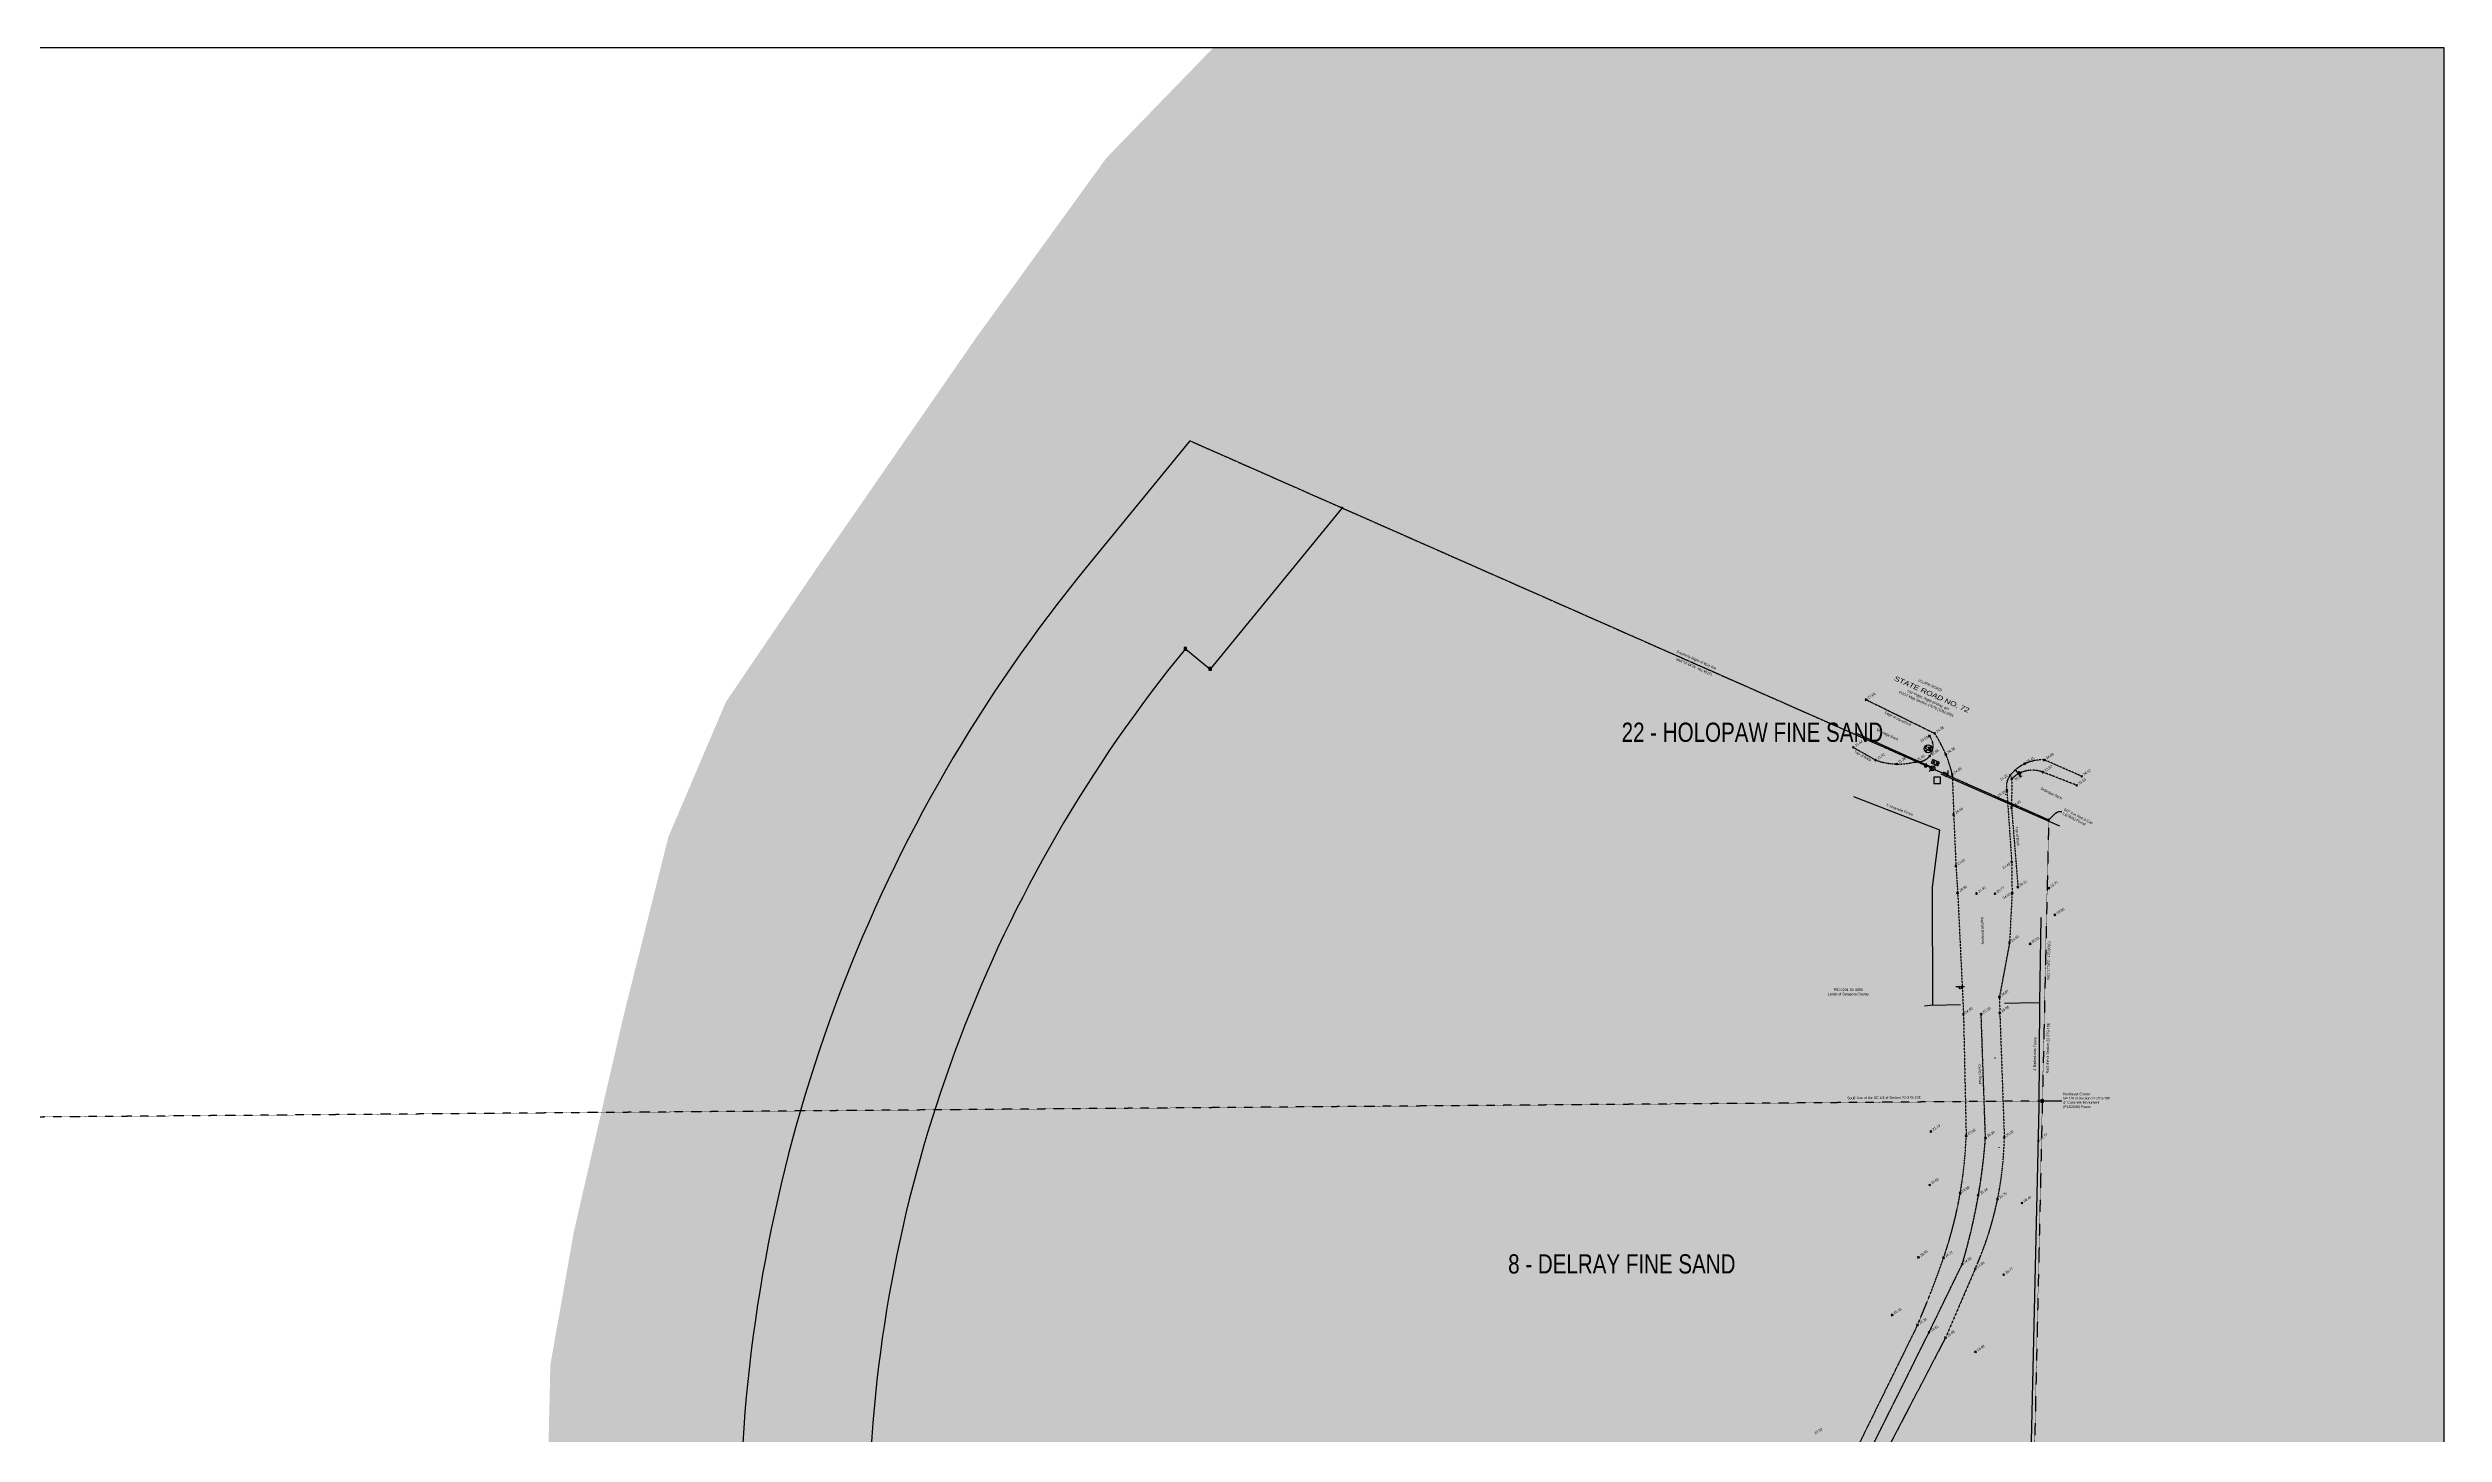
# Model space of a CAD drawing. Header units: inches. Extents: x -625442 to 34963, y -27993 to 66986.
# Drawn here: x -103772 to -85831, y 56604 to 66986 of the extents above; entities that cross this region are included whole.
import ezdxf
from ezdxf.enums import TextEntityAlignment as Align

# ---------------------------------------------------------------- set-up
doc = ezdxf.new("R2010")
doc.units = ezdxf.units.IN
doc.header["$LTSCALE"] = 0.5
doc.header["$MEASUREMENT"] = 0
for name, pattern in [('CENTER2', [1.125, 0.75, -0.125, 0.125, -0.125]), ('DASHED2', [0.375, 0.25, -0.125]), ('DIVIDE2', [0.625, 0.25, -0.125, 0, -0.125, 0, -0.125]), ('PHANTOM2', [1.25, 0.625, -0.125, 0.125, -0.125, 0.125, -0.125])]:
    doc.linetypes.add(name, pattern=pattern)
for name, color, linetype in [('0-TEXT', 30, 'Continuous'), ('BOUNDARY', 7, 'Continuous'), ('CL_ROAD', 227, 'CENTER2'), ('EASEMENT', 7, 'Continuous'), ('EDGE OF PAVEMENT', 253, 'DASHED2'), ('FENCE', 7, 'FEN_LINE'), ('GUY WIRE', 10, 'Continuous'), ('I-DWG-PEN-01', 7, 'Continuous'), ('OVERHEAD WIRE', 251, 'OHE_POWER_LINE'), ('POWER POLE CONCRETE', 10, 'Continuous'), ('POWER POLE WOODMARK', 2, 'Continuous'), ('RIGHT OF WAY', 214, 'PHANTOM2'), ('SECTION LINE', 101, 'DIVIDE2'), ('SIGN POST METALMARK', 1, 'Continuous'), ('SPOT ELEVATION TEXT', 252, 'Continuous'), ('STORM MANHOLE', 51, 'Continuous'), ('SURVEY MONUMENTS', 1, 'Continuous'), ('TEXT', 7, 'Continuous'), ('TOP OF BANK', 252, 'DASHED2'), ('UGE PB', 253, 'Continuous')]:
    doc.layers.add(name, color=color, linetype=linetype)
doc.styles.add('1-4T', font='Zap601Rm.ttf', dxfattribs={"width": 0.8, "height": 12})
doc.styles.add('BLDG', font='IC-Romans.shx', dxfattribs={"width": 0.8})
doc.styles.add('BRG', font='swissc.ttf', dxfattribs={"width": 1.5, "oblique": 8})
doc.styles.add('ROMANS', font='ROMANS.SHX', dxfattribs={"height": 0.2})
doc.styles.get("Standard").update_dxf_attribs({"font": 'Arial.ttf'})
doc.styles.add('TXT', font='IC-Romans.shx')
doc.linetypes.add('FEN_LINE', pattern='A,0.5,-0.2,[" X ",Standard,S=0.1,R=0,X=-0.1,Y=-0.05],-0.25', length=0.95)
doc.linetypes.add('OHE_POWER_LINE', pattern='A,0.43,["OE",ROMANS,S=0.07,R=0,X=0,Y=-0.036398],0.009979,-0.121091', length=0.56107)
doc.dimstyles.new('20 SCALE', dxfattribs={"dimtxt": 1.6, "dimasz": 2, "dimexe": 0.18, "dimexo": 0.0625, "dimgap": 0.04, "dimtad": 0, "dimdec": 1, "dimzin": 0, "dimdsep": 46, "dimtxsty": 'BLDG', "dimcen": 0.09, "dimaunit": 1, "dimadec": 4, "dimazin": 0, "dimtfac": 1, "dimtdec": 1, "dimtofl": 0, "dimtmove": 2, "dimatfit": 3, "dimfxl": 1, "dimtolj": 1, "dimtzin": 0, "dimarcsym": 0})

# ---------------------------------------------------------------- blocks, each defined once
blk = doc.blocks.new('SPT10')
at = {"color": 0, "linetype": 'Continuous'}
for p, q in [((-0.35, -0.35), (0.35, 0.35)), ((0.35, -0.35), (-0.35, 0.35))]:
    blk.add_line(p, q, dxfattribs=at)
blk = doc.blocks.new('SPT13')
blk.add_hatch(color=0).paths.add_polyline_path([(-0.5, 0.5), (-0.5, -0.5), (0.5, -0.5), (0.5, 0.5)])
at = {"color": 0}
blk.add_lwpolyline([(-0.5, 0.5), (-0.5, -0.5), (0.5, -0.5), (0.5, 0.5)], close=True, dxfattribs=at)
blk = doc.blocks.new('SPT6')
at = {"color": 0, "linetype": 'Continuous'}
blk.add_lwpolyline([(-0.5, -0.5), (0.5, -0.5), (0.5, 0.5), (-0.5, 0.5)], close=True, dxfattribs=at)
blk = doc.blocks.new('SPT5')
at = {"color": 0, "linetype": 'ByBlock', "const_width": 0.5, "flags": 128}
blk.add_lwpolyline([(-0.25, 0, 1), (0.25, 0, 1)], format="xyb", close=True, dxfattribs=at)
blk = doc.blocks.new('SPT116')
blk.add_line((-0.54, 0), (0.54, 0))
blk.add_ellipse((0, -0.15), major_axis=(0.106, 0.106), ratio=1, start_param=5.497787, end_param=11.780972)
blk = doc.blocks.new('SPT3')
at = {"color": 0, "linetype": 'ByBlock', "const_width": 0.25, "flags": 128}
blk.add_lwpolyline([(-0.125, 0, 1), (0.125, 0, 1)], format="xyb", close=True, dxfattribs=at)
blk = doc.blocks.new('SPT96')
at = {"color": 0, "linetype": 'Continuous'}
for points in [[(-0.11, 0.17), (-0.15, 0.22), (-0.2, 0.24), (-0.28, 0.24), (-0.34, 0.22), (-0.37, 0.17), (-0.37, 0.12), (-0.35, 0.08), (-0.34, 0.05), (-0.3, 0.03), (-0.18, -0.02), (-0.15, -0.04), (-0.13, -0.07), (-0.11, -0.11), (-0.11, -0.19), (-0.15, -0.23), (-0.2, -0.26), (-0.28, -0.26), (-0.34, -0.23), (-0.37, -0.19), (-0.37, -0.19)], [(0.01, 0.24), (0.1, -0.26), (0.2, 0.24), (0.29, -0.26), (0.39, 0.24), (0.39, 0.24)]]:
    blk.add_lwpolyline(points, dxfattribs=at)
blk.add_circle((0, 0), 0.5, dxfattribs=at)
blk = doc.blocks.new('SPT50')
at = {"color": 0, "linetype": 'Continuous'}
for p, q in [((-0.6, 0.15), (-0.15, 0.15)), ((-0.6, 0), (-0.15, 0)), ((0.15, 0.15), (0.6, 0.15)), ((0.15, 0), (0.6, 0)), ((-0.6, -0.15), (-0.15, -0.15)), ((0.15, -0.15), (0.6, -0.15))]:
    blk.add_line(p, q, dxfattribs=at)
blk.add_lwpolyline([(-0.75, 0.375), (-0.75, -0.375), (0.75, -0.375), (0.75, 0.375)], close=True, dxfattribs=at)
blk = doc.blocks.new('SPT28')
at = {"color": 0, "linetype": 'Continuous'}
blk.add_line((0.53, 0.53), (-0.53, -0.53), dxfattribs=at)
blk.add_circle((0, 0), 0.375, dxfattribs=at)
blk = doc.blocks.new('SPT51')
at = {"color": 0, "linetype": 'Continuous'}
blk.add_line((0, 0), (0, 0.375), dxfattribs=at)
blk.add_arc((0, 0.3125), 0.3125, 216.869898, 323.130102, dxfattribs=at)

msp = doc.modelspace()

# ---------------------------------------------------------------- hatches: boundary and pattern name
at = {"layer": 'I-DWG-PEN-01', "true_color": 0xf7abae}
h = msp.add_hatch(color=241, dxfattribs=at)
h.dxf.hatch_style = 1
h.paths.add_polyline_path([(-100957.57866, 28706.15208), (-100362.58568, 29690.66082), (-99146.11653, 32085.3087), (-98780.92454, 32962.22505), (-98555.88498, 33891.39844), (-98391.13543, 34838.63486), (-98111.75584, 36104.40848), (-97705.87089, 37944.79637), (-97357.0879, 39427.21599), (-97272.12957, 40127.08882), (-97056.45627, 41917.44814), (-96914.01211, 43220.30303), (-96609.02474, 44896.58058), (-96307.95184, 46877.43979), (-96094.33005, 49462.95654), (-96094.315, 49462.95591), (-95778.43023, 53046.71728), (-95551.07756, 56628.18469), (-95474.06918, 58038.04651), (-95354.63501, 58316.39949), (-95243.43547, 59384.90037), (-95028.18208, 60553.21316), (-94715.82127, 61530.19717), (-94075.69796, 62742.663), (-93478.64811, 63729.64608), (-93083.35246, 64339.51759), (-92291.58733, 65280.22816), (-90855.85068, 66986.05302), (-95047.65514, 66986.05302), (-95846.80086, 66161.42762), (-96824.51555, 64811.7389), (-97984.68745, 63135.12856), (-98695.20724, 62088.65336), (-99125.95599, 61077.62322), (-99460.21651, 59744.27503), (-99832.91005, 58125.47746), (-100010.14321, 57121.57763), (-100064.26971, 54733.75191), (-99969.75295, 52216.36051), (-99964.96306, 50065.31694), (-99907.1783, 49414.42873), (-99800.41991, 49002.25161), (-99518.96209, 48405.80823), (-99230.10236, 48034.61032), (-99247.26911, 44337.82243), (-99305.79405, 41045.88106), (-99340.91757, 39530.44823), (-99465.75371, 37808.67109), (-99980.927, 37641.58966), (-100586.47482, 37158.40532), (-101185.52462, 36297.32724), (-102021.64209, 34850.91106), (-102960.30456, 32828.253), (-103480.06134, 31370.82707), (-103922.53217, 30247.78585), (-105161.19283, 27789.16552), (-105676.52269, 26769.90503), (-106133.71298, 25873.83289), (-106867.98903, 24896.60741), (-107623.72998, 23890.81495), (-108552.07417, 22636.26744), (-110251.17665, 20340.13114), (-111817.79908, 18382.13574), (-113305.66941, 16498.42923), (-114639.1432, 15147.48037), (-114639.1432, 10672.08111), (-113785.26824, 11364.78666), (-112077.51122, 12939.11382), (-111403.60955, 13698.36476), (-110515.39398, 14843.55183), (-109717.89458, 15940.69409), (-109055.33777, 16776.055), (-108464.62225, 17372.48298), (-107148.46211, 19352.51021), (-106082.60507, 21047.87083), (-105388.55808, 22044.48814), (-104262.17075, 23661.92487), (-103138.23265, 25275.84462), (-102383.53624, 26393.5828), (-101657.25179, 27572.15349)])
at = {"layer": 'I-DWG-PEN-01', "true_color": 0xedee99}
h = msp.add_hatch(color=61, dxfattribs=at)
h.dxf.hatch_style = 1
h.paths.add_polyline_path([(-97249.07687, 28214.19198), (-97361.17318, 29846.59999), (-97353.79262, 30054.0043), (-97189.09289, 30230.14189), (-96943.49166, 30423.59989), (-96791.93745, 30461.4854), (-96616.41954, 30419.02713), (-95489.2004, 29687.93072), (-95124.24328, 29603.20213), (-94919.64439, 29647.40755), (-94633.9447, 29774.50197), (-94289.25745, 29973.43249), (-93644.29443, 30632.6096), (-93473.89909, 30806.76021), (-93155.68974, 30968.05738), (-93012.89219, 31040.44006), (-92881.55555, 31031.41971), (-92707.63901, 30951.52889), (-91987.93089, 30955.14334), (-91873.58553, 31068.12197), (-91786.02942, 31256.431), (-91692.75817, 31564.57164), (-91586.07812, 31917.01101), (-91508.03057, 32064.60802), (-91524.44289, 32820.87927), (-92436.49406, 32860.12059), (-92799.85691, 32974.11916), (-93378.69379, 33067.01031), (-94101.48367, 33430.59105), (-94586.6365, 33629.97762), (-95155.06087, 33736.5131), (-95917.3229, 33659.0843), (-96181.17982, 33514.69104), (-96553.93029, 33376.57454), (-96956.00374, 33376.57454), (-97170.84433, 33672.3527), (-97212.4801, 33976.10238), (-97184.06813, 34252.18438), (-96976.04585, 34780.13803), (-96193.40009, 36059.55906), (-96075.22567, 36308.87316), (-96226.23186, 37785.0924), (-96171.92742, 38668.83399), (-96104.6127, 39041.853), (-95933.2726, 39202.8826), (-95776.21677, 39202.8826), (-95688.76742, 39126.44292), (-95404.07838, 38816.08369), (-95308.32322, 38384.83593), (-95108.15124, 38122.16407), (-94875.50335, 37903.73152), (-94693.32372, 37851.61314), (-93741.12429, 37932.25582), (-93802.23279, 39520.04551), (-93836.60187, 40543.13307), (-93822.21084, 41161.6545), (-93556.01947, 43308.08218), (-93456.15056, 44733.83157), (-93527.43669, 45237.05102), (-93732.07829, 45655.24914), (-93870.30194, 45998.02136), (-93812.48159, 46691.40174), (-93709.3174, 47287.15489), (-93441.31826, 48135.24497), (-93217.73772, 48814.7345), (-93121.51282, 49466.72276), (-92813.17324, 50491.27705), (-92308.51921, 51848.68462), (-92075.76381, 52400.1257), (-91326.2495, 53479.54578), (-90704.36062, 54375.16489), (-90081.78118, 55552.96334), (-89795.76122, 56183.15702), (-89711.89895, 56718.00371), (-91785.54545, 56495.52223), (-93463.75175, 56643.70866), (-94754.95178, 56643.70866), (-95546.84267, 56705.7166), (-95551.07756, 56628.18469), (-95777.36309, 53063.52788), (-95514.22457, 53048.31343), (-94990.28286, 52910.85018), (-94571.53375, 52625.8137), (-94326.48769, 52459.01438), (-93968.69759, 52156.81601), (-93754.68972, 51784.78921), (-93693.50293, 51339.33324), (-93702.76955, 51037.94389), (-93843.86856, 50505.399), (-94019.37224, 50103.05146), (-94294.73059, 49736.09969), (-94671.74429, 49386.4067), (-94792.75848, 49344.98993), (-95764.01073, 49449.26368), (-96094.315, 49462.95591), (-96094.55606, 49460.22105), (-96307.95184, 46877.43979), (-96609.02474, 44896.58058), (-96914.01211, 43220.30303), (-97056.45627, 41917.44814), (-97272.12957, 40127.08882), (-97357.0879, 39427.21599), (-97705.87089, 37944.79637), (-98111.75584, 36104.40848), (-98391.13543, 34838.63486), (-98555.88498, 33891.39844), (-98780.92454, 32962.22505), (-99146.11653, 32085.3087), (-100362.58568, 29690.66082), (-100957.57866, 28706.15208), (-101657.25179, 27572.15349), (-102383.53624, 26393.5828), (-103138.23265, 25275.84462), (-104262.17075, 23661.92487), (-105388.55808, 22044.48814), (-106082.60507, 21047.87083), (-107148.46211, 19352.51021), (-108464.62225, 17372.48298), (-109055.33777, 16776.055), (-109717.89458, 15940.69409), (-110061.8265, 15467.53731), (-109922.99168, 15377.95787), (-109504.94006, 15293.56208), (-108989.76677, 15310.44185), (-108276.12252, 15559.41084), (-107122.10702, 15921.17049), (-106334.35821, 16074.2255), (-105204.52706, 16137.89288), (-103260.27884, 15962.70127), (-102540.24244, 15897.82049), (-101641.04587, 15966.96898), (-101265.07129, 16393.91513), (-100799.38407, 17145.3363), (-100402.64854, 17852.43804), (-100111.56674, 18371.23314), (-99962.42939, 18637.04065), (-99471.68691, 19217.76474), (-99103.29115, 19653.70886), (-98799.32257, 20346.20761), (-98706.64206, 20604.12182), (-98687.56789, 21042.61081), (-98796.58244, 21453.8666), (-99047.32231, 21835.16218), (-99391.86722, 22278.64299), (-99642.06619, 22479.21281), (-99974.74668, 22635.82064), (-100284.41394, 22865.14131), (-100428.39867, 23144.11203), (-100356.91325, 23418.86596), (-100256.05504, 23661.23464), (-100043.10764, 23943.12504), (-99672.52792, 24147.63286), (-99329.60573, 24180.7977), (-98895.41224, 24283.05007), (-98575.32212, 24439.97528), (-98162.42337, 24835.86733), (-97665.81893, 25234.54495), (-97428.39538, 25618.29638), (-97203.23482, 26065.48717), (-97124.43289, 26487.36446)])
h.paths.add_polyline_path([(-85830.51263, 66986.05302), (-90855.85068, 66986.05302), (-92291.58733, 65280.22816), (-93083.35246, 64339.51759), (-93478.64811, 63729.64608), (-94075.69796, 62742.663), (-94715.82127, 61530.19717), (-95028.18208, 60553.21316), (-95243.43547, 59384.90037), (-95354.63501, 58316.39949), (-94656.49207, 58859.61827), (-93988.71123, 59279.7854), (-93380.99265, 59579.90522), (-93177.6535, 59644.44463), (-92442.18784, 59644.44463), (-92174.34527, 59486.48407), (-91963.58286, 59326.32958), (-91629.8846, 59174.95084), (-90488.08226, 59042.9139), (-89987.10784, 59044.37447), (-89383.07599, 59185.64013), (-89065.61212, 59277.43431), (-88606.11689, 59428.33852), (-87385.67128, 59408.31264), (-87381.79744, 59435.41027), (-87276.19916, 60778.77909), (-87182.69634, 61968.27542), (-87067.79255, 62509.5785), (-86900.21746, 62893.50249), (-86518.74127, 63280.42466), (-85946.90774, 63580.98511), (-85830.51263, 63642.16335)])
at = {"layer": 'I-DWG-PEN-01', "true_color": 0xd7ebd2}
h = msp.add_hatch(color=254, dxfattribs=at)
h.dxf.hatch_style = 1
h.paths.add_polyline_path([(-104113.74812, 14011.76531), (-103506.62474, 14346.79558), (-102538.05122, 14704.73894), (-101928.13342, 14930.13848), (-101563.80973, 14944.41141), (-101538.18772, 15700.3961), (-101641.04587, 15966.96898), (-102540.24244, 15897.82049), (-103260.27884, 15962.70127), (-105204.52706, 16137.89288), (-106334.35821, 16074.2255), (-107122.10702, 15921.17049), (-108276.12252, 15559.41084), (-108989.76677, 15310.44185), (-109504.94006, 15293.56208), (-109922.99168, 15377.95787), (-110061.8265, 15467.53731), (-110515.39398, 14843.55183), (-111403.60955, 13698.36476), (-112077.51122, 12939.11382), (-113785.26824, 11364.78666), (-114639.1432, 10672.08111), (-110930.77601, 10672.08111), (-110670.89114, 10825.59524), (-109820.24029, 11328.07515), (-108609.82789, 12157.2425), (-107276.13091, 12764.84046), (-106178.43403, 13177.1809), (-104940.22887, 13602.28131)])
h.paths.add_polyline_path([(-91352.61882, 26917.82647), (-90949.40909, 27077.20571), (-90474.95098, 27657.65858), (-89573.93336, 28802.32326), (-90008.8652, 28856.84059), (-90811.21856, 29145.48845), (-91200.9365, 29438.72139), (-91649.55661, 30210.55975), (-91938.13877, 30761.62063), (-91987.93089, 30955.14334), (-92707.63901, 30951.52889), (-92881.55555, 31031.41971), (-93012.89219, 31040.44006), (-93155.68974, 30968.05738), (-93473.89909, 30806.76021), (-93644.29443, 30632.6096), (-94289.25745, 29973.43249), (-94633.9447, 29774.50197), (-94919.64439, 29647.40755), (-95124.24328, 29603.20213), (-95489.2004, 29687.93072), (-96616.41954, 30419.02713), (-96791.93745, 30461.4854), (-96943.49166, 30423.59989), (-97189.09289, 30230.14189), (-97353.79262, 30054.0043), (-97361.17318, 29846.59999), (-97249.07687, 28214.19198), (-97124.43289, 26487.36446), (-97203.23482, 26065.48717), (-97428.39538, 25618.29638), (-97664.19986, 25237.16188), (-97137.73499, 25138.92678), (-95973.19312, 25074.43667), (-95131.31781, 25177.03415), (-94295.07934, 25369.3767), (-93379.76137, 25775.53281), (-92643.73344, 26235.23091), (-91892.50704, 26704.42146)])
h.paths.add_polyline_path([(-91081.55927, 46743.50472), (-90745.29881, 47738.67193), (-90200.74843, 48666.92235), (-90023.25623, 49074.12778), (-89737.97646, 49728.62119), (-89616.69182, 50147.59891), (-89463.11631, 50535.34072), (-88505.99176, 51925.32459), (-87170.96386, 53966.77596), (-86476.41512, 55198.42643), (-85830.51263, 56314.35891), (-85830.51263, 63642.16335), (-85946.90774, 63580.98511), (-86518.74127, 63280.42466), (-86900.21746, 62893.50249), (-87067.79255, 62509.5785), (-87182.69634, 61968.27542), (-87276.19916, 60778.77909), (-87383.92975, 59408.28406), (-87385.67128, 59408.31264), (-87450.27227, 58956.42585), (-87559.02349, 58670.64675), (-87853.05745, 58260.09043), (-88515.08046, 57675.19297), (-89099.41099, 57177.41026), (-89426.07115, 56932.39349), (-89711.89895, 56718.00371), (-89795.76122, 56183.15702), (-90081.78118, 55552.96334), (-90704.36062, 54375.16489), (-91326.2495, 53479.54578), (-92075.76381, 52400.1257), (-92308.51921, 51848.68462), (-92813.17324, 50491.27705), (-93121.51282, 49466.72276), (-93217.73772, 48814.7345), (-93441.31826, 48135.24497), (-93709.3174, 47287.15489), (-93812.48159, 46691.40174), (-93870.30194, 45998.02136), (-93732.07829, 45655.24914), (-93527.43669, 45237.05102), (-93456.15056, 44733.83157), (-93556.01947, 43308.08218), (-93822.21084, 41161.6545), (-93836.60187, 40543.13307), (-93802.23279, 39520.04551), (-93741.12429, 37932.25582), (-93694.00113, 37661.16256), (-93498.40553, 37297.32297), (-93275.63635, 36861.60414), (-92977.75198, 36328.94524), (-92666.18829, 36150.53359), (-92557.89695, 36045.29617), (-92476.06583, 38198.71777), (-92247.60999, 40353.38196), (-91738.74969, 43594.04924), (-91331.45, 46003.94985)])
at = {"layer": 'I-DWG-PEN-01', "true_color": 0xadddf7}
h = msp.add_hatch(color=141, dxfattribs=at)
h.dxf.hatch_style = 1
h.paths.add_polyline_path([(-93896.47198, 17091.29513), (-94026.80974, 17239.35523), (-94208.41999, 17688.10211), (-94425.85125, 18476.43816), (-94610.72831, 18875.81833), (-94820.06728, 19204.56104), (-95056.60117, 19419.19118), (-95721.30737, 19476.27982), (-96353.32416, 19536.43135), (-96705.87595, 19880.14955), (-96766.06633, 20412.91014), (-96682.06883, 20921.03514), (-96551.11899, 21278.29907), (-96430.4393, 21608.10177), (-96369.35215, 22056.64221), (-96395.27309, 22700.40319), (-96508.47969, 22934.55384), (-96976.91415, 23365.67526), (-97277.04045, 23459.56169), (-98052.14195, 23475.20892), (-98509.42372, 23531.25606), (-98646.57267, 23647.32839), (-99034.93122, 24099.67124), (-99128.54527, 24228.14735), (-99329.60573, 24180.7977), (-99672.52792, 24147.63286), (-100043.10764, 23943.12504), (-100256.05504, 23661.23464), (-100356.91325, 23418.86596), (-100428.39867, 23144.11203), (-100284.41394, 22865.14131), (-99974.74668, 22635.82064), (-99642.06619, 22479.21281), (-99391.86722, 22278.64299), (-99047.32231, 21835.16218), (-98796.58244, 21453.8666), (-98687.56789, 21042.61081), (-98706.64206, 20604.12182), (-98799.32257, 20346.20761), (-99103.29115, 19653.70886), (-99471.68691, 19217.76474), (-99962.42939, 18637.04065), (-100111.56674, 18371.23314), (-100402.64854, 17852.43804), (-100799.38407, 17145.3363), (-101265.07129, 16393.91513), (-101641.04587, 15966.96898), (-101538.18772, 15700.3961), (-101563.80973, 14944.41141), (-101212.8095, 14879.32352), (-100731.54979, 14532.18499), (-99910.14362, 14221.20641), (-98810.11229, 13971.70126), (-97043.91572, 13920.8524), (-95352.82723, 13925.22179), (-93333.02255, 14158.99343), (-92151.94736, 14358.55564), (-91273.26887, 14700.6592), (-90725.52716, 15094.07691), (-90090.78447, 15782.89068), (-89861.68556, 15976.12772), (-89971.69905, 16064.8273), (-90361.26753, 16378.92116), (-90680.00538, 16485.09303), (-92163.52709, 16577.2693), (-93200.5425, 16670.73051), (-93453.59566, 16711.9499), (-93646.15914, 16876.88994)])
h.paths.add_polyline_path([(-92977.75198, 36328.94524), (-93275.63635, 36861.60414), (-93498.40553, 37297.32297), (-93694.00113, 37661.16256), (-93741.12429, 37932.25582), (-94693.32372, 37851.61314), (-94875.50335, 37903.73152), (-95108.15124, 38122.16407), (-95308.32322, 38384.83593), (-95404.07838, 38816.08369), (-95688.76742, 39126.44292), (-95776.21677, 39202.8826), (-95933.2726, 39202.8826), (-96104.6127, 39041.853), (-96171.92742, 38668.83399), (-96226.23186, 37785.0924), (-96075.22567, 36308.87316), (-96193.40009, 36059.55906), (-96976.04585, 34780.13803), (-97184.06813, 34252.18438), (-97212.4801, 33976.10238), (-97170.84433, 33672.3527), (-96956.00374, 33376.57454), (-96553.93029, 33376.57454), (-96181.17982, 33514.69104), (-95917.3229, 33659.0843), (-95155.06087, 33736.5131), (-94586.6365, 33629.97762), (-94101.48367, 33430.59105), (-93378.69379, 33067.01031), (-92799.85691, 32974.11916), (-92436.49406, 32860.12059), (-91524.44289, 32820.87927), (-90618.47696, 32878.00797), (-90458.681, 32983.33247), (-90054.08806, 33394.43727), (-89929.69318, 33527.1891), (-89872.84078, 34063.97088), (-89875.30334, 34341.63055), (-90007.47023, 34484.46155), (-90348.15048, 34615.90071), (-90586.22881, 34694.63602), (-90999.82505, 34867.4334), (-91662.62384, 35307.839), (-92284.60534, 35779.71161), (-92666.18829, 36150.53359)])
h.paths.add_polyline_path([(-93843.86856, 50505.399), (-93702.76955, 51037.94389), (-93693.50293, 51339.33324), (-93754.68972, 51784.78921), (-93968.69759, 52156.81601), (-94326.48769, 52459.01438), (-94571.53375, 52625.8137), (-94990.28286, 52910.85018), (-95514.22457, 53048.31343), (-95776.95059, 53063.50403), (-96094.315, 49462.95591), (-95764.01073, 49449.26368), (-94792.75848, 49344.98993), (-94671.74429, 49386.4067), (-94294.73059, 49736.09969), (-94019.37224, 50103.05146)])
h.paths.add_polyline_path([(-87853.05745, 58260.09043), (-87559.02349, 58670.64675), (-87450.27227, 58956.42585), (-87385.67128, 59408.31264), (-88606.11689, 59428.33852), (-89065.61212, 59277.43431), (-89383.07599, 59185.64013), (-89987.10784, 59044.37447), (-90488.08226, 59042.9139), (-91629.8846, 59174.95084), (-91963.58286, 59326.32958), (-92174.34527, 59486.48407), (-92442.18784, 59644.44463), (-93177.6535, 59644.44463), (-93380.99265, 59579.90522), (-93988.71123, 59279.7854), (-94656.49207, 58859.61827), (-95354.63501, 58316.39949), (-95474.06918, 58038.04651), (-95546.84267, 56705.7166), (-94754.95178, 56643.70866), (-93463.75175, 56643.70866), (-91785.54545, 56495.52223), (-89711.89895, 56718.00371), (-89426.07115, 56932.39349), (-89099.41099, 57177.41026), (-88515.08046, 57675.19297)])

# ---------------------------------------------------------------- linework, layer by layer
at = {"layer": 'BOUNDARY'}
msp.add_lwpolyline([(-95220.80268, 64043.88481), (-95998.24827, 63093.9977, 0.1626301766), (-98581.27069, 56302.95768), (-99295.33756, 38905.7259, -0.1030827088), (-100436.51138, 34369.63044), (-104041.13928, 26943.56825, -0.0480698895), (-105759.29655, 24128.35616), (-112751.13138, 14816.23434, -0.0821429728), (-115452.61013, 12233.93995), (-116282.58151, 11667.43194, -0.0683606838), (-119075.16348, 10275.42918), (-124667.80823, 8385.33493, -0.0559828453), (-126544.08142, 7977.44989), (-126582.75851, 7973.48282, 0.1646773725), (-130598.35836, 6138.4667), (-131667.98157, 5131.84879, 0.0898707178), (-134097.89113, 1844.09453)], format="xyb", dxfattribs=at)
at = {"layer": 'CL_ROAD'}
msp.add_lwpolyline([(-97860.33237, 42880.48294), (-97673.76013, 43378.02317), (-97413.99095, 43910.06809), (-97157.20652, 44420.2183), (-96872.01844, 44922.55196), (-96553.58045, 45457.47802), (-96239.18243, 46008.81911), (-95926.08557, 46522.71261), (-95621.94092, 47050.88259), (-95305.62095, 47595.29319), (-94036.78983, 49768.75315), (-92732.28259, 51928.03291), (-91421.77493, 54152.58565), (-90181.1161, 56372.43864), (-89686.59116, 57366.24845), (-89437.83181, 57877.70591, 0.0535654961), (-89264.39575, 58821.76271), (-89296.66238, 59749.14815)], format="xyb", dxfattribs=at)
at = {"layer": 'EASEMENT'}
for p in [(-94081.7205, 63540.9859), (-95255.35094, 62485.96518)]:
    msp.add_line(p, (-95069.6266, 62333.95705), dxfattribs=at)
msp.add_lwpolyline([(-95255.35094, 62485.96518, 0.1626301766), (-97622.07832, 56263.58777), (-98336.14519, 38866.35599, -0.1030827088), (-99572.87769, 33950.42063), (-103177.50559, 26524.35845, -0.0480698895), (-104991.60308, 23551.94768), (-111983.43791, 14239.82586, -0.0821429728), (-114911.40353, 11441.03679), (-115741.37491, 10874.52878, -0.0683606838), (-118767.79985, 9365.96362), (-124360.4446, 7475.86938, -0.0559828453), (-126446.12912, 7022.46018), (-126484.80621, 7018.49311, 0.1646773725), (-129940.43815, 5439.36656), (-131010.06136, 4432.74865, 0.0898707178), (-133236.49712, 1420.3017)], format="xyb", dxfattribs=at)
at = {"layer": 'EDGE OF PAVEMENT'}
for points in [[(-90157.36402, 62104.29158), (-89645.18101, 61852.72745, -0.0891258707), (-89512.6621, 61544.35705), (-89502.36867, 61244.13825), (-89485.75174, 60860.35762), (-89472.28218, 60659.82314), (-89429.01483, 59754.60067), (-89409.02237, 58838.0129, -0.0746595633), (-89578.73269, 57922.31882, -0.019164248), (-89773.70792, 57420.55434), (-90260.81438, 56430.53604), (-91516.4584, 54220.98724), (-92828.68631, 51989.75226), (-94126.03137, 49815.05544), (-95404.29911, 47667.05527), (-95728.07342, 47109.8747), (-96024.20693, 46595.50857), (-96333.98377, 46062.46539), (-96643.12442, 45537.00442), (-96959.83065, 44972.50398), (-97243.67133, 44478.09927), (-97522.69639, 43953.73989, 0.0244675236), (-97971.5011, 42908.22346, 0.0696473211)], [(-88543.45543, 61530.81776), (-88822.5464, 61653.13077, 0.2465070504), (-89079.91847, 61536.34511, 0.2274912157), (-89104.37405, 61423.85594), (-89068.2375, 60889.31659), (-89065.256, 60659.25788), (-89083.78198, 60285.49647), (-89159.74489, 59878.27144), (-89156.93721, 59758.56017), (-89123.38707, 58825.93882, -0.1016018283), (-89340.64952, 57843.50438), (-89563.97979, 57326.04298), (-90083.53453, 56328.90016)]]:
    msp.add_lwpolyline(points, format="xyb", dxfattribs=at)
at = {"layer": 'FENCE'}
for points in [[(-90251.37356, 61379.41), (-89607.67184, 61130.62267), (-89662.7054, 60699.67314)], [(-89662.7054, 60699.67314), (-89659.91042, 59815.84579)], [(-89008.9326, 59834.75946), (-88857.0107, 59836.58044), (-88848.24861, 60473.33308)], [(-89659.91042, 59815.84579), (-89719.91137, 59808.6409)], [(-89659.91042, 59815.84579), (-89452.49978, 59822.29544)], [(-89121.22645, 59831.49519), (-89008.9326, 59834.75946)], [(-88921.88676, 56440.91987), (-88863.21905, 59053.36409), (-88857.0107, 59836.58044)]]:
    msp.add_lwpolyline(points, dxfattribs=at)
at = {"layer": 'OVERHEAD WIRE'}
for points in [[(-90236.81107, 61855.25211), (-89660.94805, 61595.34148)], [(-89597.71424, 61549.76024), (-88709.81242, 61159.17721)]]:
    msp.add_lwpolyline(points, dxfattribs=at)
at = {"layer": 'RIGHT OF WAY'}
msp.add_line((-95220.80268, 64043.88481), (-88791.04081, 61205.17811), dxfattribs=at)
at = {"layer": 'SECTION LINE'}
for p, q in [((-88791.04081, 61205.17811), (-89577.99515, 26336.05729)), ((-88838.58569, 59098.51456), (-121032.4773, 58841.18867))]:
    msp.add_line(p, q, dxfattribs=at)
at = {"layer": 'TEXT'}
msp.add_lwpolyline([(-85830.51263, 66986.05302), (-114639.1432, 66986.05302), (-114639.1432, 10672.08111), (-85830.51263, 10672.08111)], close=True, dxfattribs=at)
at = {"layer": 'TOP OF BANK'}
for points in [[(-90253.31257, 61747.29697), (-90086.07251, 61651.82877, 0.1546352043), (-89788.36934, 61639.45589, 0.6807582986), (-89683.83408, 61832.15333)], [(-88580.93232, 61463.09342), (-88833.10083, 61561.17542, 0.2959913457), (-89066.63752, 61512.71521), (-89069.38632, 61297.30207), (-89020.88757, 60700.42676)]]:
    msp.add_lwpolyline(points, format="xyb", dxfattribs=at)

# ---------------------------------------------------------------- block references
at = {"layer": 'GUY WIRE', "xscale": 96, "yscale": 96, "zscale": 96, "rotation": 68.07385202311752}
msp.add_blockref('SPT51', (-89544.72755, 61547.78332), dxfattribs=at)
at = {"layer": 'POWER POLE CONCRETE', "xscale": 48, "yscale": 48, "zscale": 48}
msp.add_blockref('SPT6', (-89625.8923, 61500.42256), dxfattribs=at)
at = {"layer": 'POWER POLE WOODMARK', "xscale": 48, "yscale": 48, "zscale": 48}
msp.add_blockref('SPT28', (-89660.84959, 61590.98874), dxfattribs=at)
at = {"layer": 'SIGN POST METALMARK', "xscale": 60, "yscale": 60, "zscale": 60, "rotation": 129.6124511664551}
msp.add_blockref('SPT116', (-89016.72175, 61550.90986), dxfattribs=at)
at = {"layer": 'SIGN POST METALMARK', "xscale": 60, "yscale": 60, "zscale": 60}
msp.add_blockref('SPT116', (-89453.24175, 59957.17874), dxfattribs=at)
at = {"layer": 'SPOT ELEVATION TEXT', "xscale": 19.2, "yscale": 19.2, "zscale": 19.2}
for p in [(-90157.36402, 62104.29158), (-90253.31257, 61747.29697), (-89683.83408, 61832.15333), (-89645.18101, 61852.72745), (-90086.07251, 61651.82877), (-89930.02508, 61622.35332), (-89788.36934, 61639.45589), (-89682.72756, 61681.99086), (-89561.52418, 61695.82434), (-89512.6621, 61544.35705), (-89079.91847, 61536.34511), (-88969.70554, 61624.57265), (-88833.10083, 61561.17542), (-88822.5464, 61653.13077), (-89104.37405, 61423.85594), (-89066.63752, 61512.71521), (-88580.93232, 61463.09342), (-88543.45543, 61530.81776), (-89502.36867, 61244.13825), (-89069.38632, 61297.30207), (-89485.75174, 60860.35762), (-89068.2375, 60889.31659), (-89472.34068, 60655.47073), (-89472.28218, 60659.82314), (-89330.74271, 60653.29596), (-89192.69866, 60651.36373), (-89065.256, 60659.25788), (-89064.65718, 60655.4558), (-89020.88757, 60700.42676), (-88789.6808, 60693.14988), (-88743.12081, 60492.64229), (-89083.78198, 60285.49647), (-88929.7296, 60276.23993), (-89430.21199, 59747.58413), (-89296.66238, 59749.14815), (-89159.74489, 59878.27144), (-89156.93721, 59758.56017), (-89672.51162, 58870.65873), (-89409.02237, 58838.0129), (-89264.39575, 58821.76271), (-89123.38707, 58825.93882), (-88868.82614, 58802.172), (-89682.19932, 58470.01867), (-89453.5376, 58408.11456), (-89317.21601, 58393.46067), (-89173.62952, 58363.57024), (-88991.6268, 58334.57849), (-89765.47899, 57927.58642), (-89578.73269, 57922.31882), (-89437.83181, 57877.70591), (-89340.64952, 57843.50438), (-89127.41999, 57798.53803), (-89963.05759, 57495.85402), (-89773.70792, 57420.55434), (-89686.59116, 57366.24845), (-89563.97979, 57326.04298), (-89339.21042, 57219.65683)]:
    msp.add_blockref('SPT10', p, dxfattribs=at)
at = {"layer": 'STORM MANHOLE', "xscale": 60, "yscale": 60, "zscale": 60}
msp.add_blockref('SPT96', (-89693.96691, 61737.13358), dxfattribs=at)
at = {"layer": 'SURVEY MONUMENTS', "xscale": 19.2, "yscale": 19.2, "zscale": 19.2}
for name, p in [('SPT5', (-94080.88475, 63541.17005)), ('SPT13', (-95255.65932, 62485.26219)), ('SPT13', (-95069.49408, 62335.43771)), ('SPT13', (-89712.12748, 61611.07848)), ('SPT3', (-89112.70629, 61394.98665)), ('SPT5', (-88791.04081, 61205.17811)), ('SPT3', (-89192.38328, 59421.14534)), ('SPT13', (-88839.75054, 59098.92458)), ('SPT3', (-89162.8922, 58750.19297))]:
    msp.add_blockref(name, p, dxfattribs=at)
at = {"layer": 'UGE PB', "xscale": 36, "yscale": 36, "zscale": 36, "rotation": 335.4874162213616}
msp.add_blockref('SPT50', (-89639.74731, 61632.92872), dxfattribs=at)

# ---------------------------------------------------------------- texts
at = {"layer": '0-TEXT', "style": '1-4T', "width": 0.8}
for s, p in [('22 - HOLOPAW FINE SAND', (-91988.62444, 61788.75954)), ('8 - DELRAY FINE SAND', (-92838.23961, 57806.77695))]:
    msp.add_text(s, height=143.856, dxfattribs=at).set_placement(p)
at = {"layer": 'SPOT ELEVATION TEXT', "style": 'BLDG', "width": 0.8}
for s, p in [('24.66', (-90112.25184, 62125.8914)), ('24.38', (-89600.06883, 61874.32727)), ('21.44', (-90208.2004, 61768.89678)), ('24.02', (-89718.00055, 61802.1212)), ('22.86', (-89637.61539, 61703.59067)), ('24.26', (-89516.41201, 61717.42416)), ('21.41', (-90040.96034, 61673.42858)), ('21.38', (-89884.9129, 61643.95313)), ('21.83', (-89743.25716, 61661.0557)), ('24.49', (-89467.54992, 61565.95686)), ('24.22', (-89121.25484, 61513.51356)), ('24.15', (-89012.20164, 61513.34008)), ('24.41', (-88924.59337, 61646.17246)), ('23.97', (-88787.98866, 61582.77524)), ('24.58', (-88777.43423, 61674.73058)), ('24.47', (-88498.34325, 61552.41758)), ('24.16', (-89140.12522, 61393.0125)), ('23.53', (-88535.82015, 61484.69324)), ('24.44', (-89457.25649, 61265.73807)), ('24.05', (-89024.27415, 61318.90188)), ('24.67', (-89440.63956, 60881.95743)), ('24.49', (-89103.60695, 60852.60589)), ('24.60', (-89427.17001, 60681.42295)), ('24.93', (-89285.63053, 60674.89577)), ('24.77', (-89147.58648, 60672.96354)), ('24.50', (-89100.39353, 60626.19911)), ('24.21', (-88975.77539, 60722.02657)), ('19.77', (-88744.56863, 60714.74969)), ('19.65', (-88698.00863, 60514.2421)), ('24.49', (-89038.6698, 60307.09628)), ('20.81', (-88884.61743, 60297.83975)), ('24.87', (-89114.63272, 59899.87125)), ('24.93', (-89385.09981, 59769.18394)), ('25.18', (-89251.5502, 59770.74796)), ('24.96', (-89111.82503, 59780.15998)), ('21.19', (-89627.39944, 58892.25854)), ('25.08', (-89363.91019, 58859.61272)), ('25.39', (-89219.28358, 58843.36252)), ('25.20', (-89078.2749, 58847.53863)), ('20.77', (-88823.71396, 58823.77181)), ('20.82', (-89637.08714, 58491.61848)), ('24.98', (-89408.42542, 58429.71438)), ('25.34', (-89272.10383, 58415.06048)), ('24.79', (-89128.51735, 58385.17006)), ('20.45', (-88946.51462, 58356.1783)), ('20.55', (-89720.36682, 57949.18624)), ('24.72', (-89533.62051, 57943.91864)), ('24.92', (-89392.71964, 57899.30573)), ('24.85', (-89295.53735, 57865.10419)), ('20.77', (-89082.30781, 57820.13785)), ('20.45', (-89917.94542, 57517.45384)), ('23.28', (-89728.59575, 57442.15415)), ('23.81', (-89641.47899, 57387.84827)), ('23.68', (-89518.86761, 57347.64279)), ('19.92', (-89294.09824, 57241.25664)), ('20.92', (-90510.38902, 56618.11682))]:
    msp.add_text(s, height=19.2, rotation=33, dxfattribs=at).set_placement(p, align=Align.CENTER)
at = {"layer": 'TEXT'}
for s, insert, char_height, attachment_point, rotation, style in [('Southerly Right-of-Way line ', (-91424.08019, 62410.95613), 19.2, 2, 336.17878895, 'TXT'), ('N66°10\'44"W  481.95\'(F)', (-91442.19659, 62359.90874), 19.2, 2, 336.17878895, 'TXT'), ('STATE ROAD NO. 72', (-89661.1915, 62162.23805), 36, 2, 336.17878895, 'BRG'), ("100' Public Right-of-Way, per \\PFDOT Map Section 17070 (105)-2501 ", (-89689.87864, 62110.6425), 19.2, 2, 336.17878895, 'TXT'), ('(CLARK ROAD)', (-89674.18578, 62221.90156), 19.2, 2, 336.17878895, 'TXT'), ('Edge of pavement ', (-89916.25028, 61971.09114), 19.2, 2, 333.841546452, 'TXT'), ('Top of Bank ', (-90177.77315, 61691.62777), 19.2, 2, 330.280318226, 'TXT'), ('Drainage Ditch ', (-89993.51445, 61851.47538), 19.2, 2, 333.841546452, 'TXT'), ('Drainage Ditch ', (-88765.82729, 61411.03403), 19.2, 2, 333.841546452, 'TXT'), ("5' Hog-wire Fence ", (-89901.28194, 61288.8203), 19.2, 2, 338.868744774, 'TXT'), ('5/8" Iron Rod & Cap \\P(LB7805) Found ', (-88670.11462, 61291.94215), 19.2, 1, 333.841546452, 'TXT'), ('Top of Bank ', (-89015.13541, 61082.7894), 19.2, 2, 274.645329531, 'TXT'), ('Asphalt Driveway', (-89275.04899, 60374.94897), 19.2, 2, 271.992694508, 'TXT'), ('N01°17\'34"E  175.60\'(F)', (-88800.41691, 60151.52143), 19.2, 2, 88.707122285, 'TXT'), ("4' Barbed-wire Fence ", (-88904.81053, 59450.85467), 19.2, 2, 89.211626306, 'TXT'), ('East line of Section 22-37S-19E', (-88807.64118, 59495.447), 19.2, 2, 88.707122285, 'TXT'), ('Center Road', (-89295.80364, 59299.61226), 19.2, 2, 271.992694508, 'TXT'), ('South line of the SE 1/4 of Section 22-37S-19E', (-90300.28844, 59131.13217), 19.2, 1, 0.457955621, 'TXT')]:
    msp.add_mtext(s, dxfattribs=dict(at, insert=insert, char_height=char_height, attachment_point=attachment_point, rotation=rotation, style=style))
at = {"layer": 'TEXT', "char_height": 19.2, "style": 'TXT'}
for s, insert, attachment_point in [('PID:0294-00-4000\\PLands of Sarasota County', (-90291.79057, 59941.81507), 2), ('Northeast Corner\\PSE 1/4 of Section 22-37S-19E\\P4" Concrete Monument \\P(PLS2030) Found ', (-88683.01055, 59161.28666), 1)]:
    msp.add_mtext(s, dxfattribs=dict(at, insert=insert, attachment_point=attachment_point))

# ---------------------------------------------------------------- leaders
at = {"layer": 'TEXT', "path_type": 1}
msp.add_leader([(-88791.04081, 61205.17811), (-88703.56448, 61267.22526), (-88691.90566, 61265.97633)], dimstyle='20 SCALE', dxfattribs=at)
at = {"layer": 'TEXT'}
msp.add_leader([(-88839.75054, 59098.92458), (-88691.42929, 59099.95654)], dimstyle='20 SCALE', dxfattribs=at)

doc.saveas('drawing.dxf')
